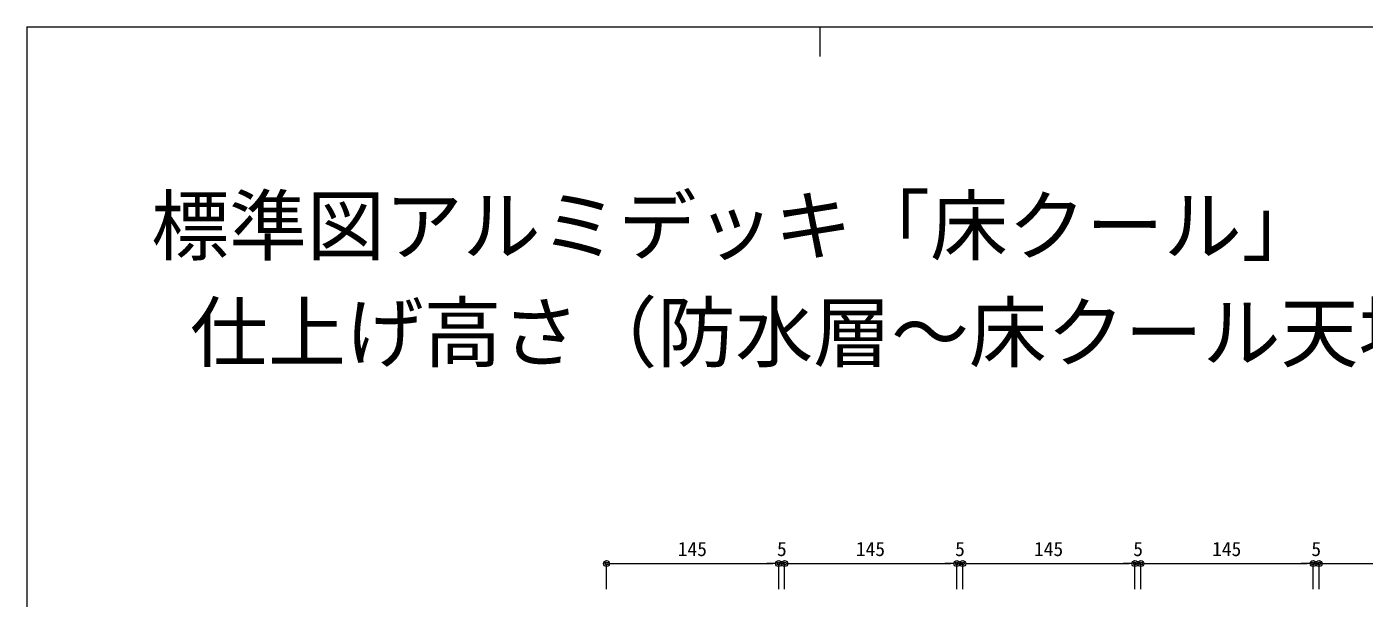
# Model space of a CAD drawing. Units: millimetres on the paper. Extents: x -401 to 401, y -279 to 279.
# Drawn here: x -400.7 to -175.4, y 182.3 to 278.7 of the extents above; entities that cross this region are included whole.
import ezdxf
from ezdxf.enums import TextEntityAlignment as Align

# ---------------------------------------------------------------- set-up
doc = ezdxf.new("R2010")
doc.units = ezdxf.units.MM
for name, color, linetype, lineweight in [('0-0_A-C01-補助線(非印刷)', 4, 'Continuous', 9), ('0-3_0-A01-枠A', 4, 'Continuous', 9), ('0-4_A-B01-文字_タイトル室名', 2, 'Continuous', 9), ('0-8_0-A11-寸法_詳細', 5, 'Continuous', 9), ('0-9_0', 7, 'Continuous', 9)]:
    doc.layers.add(name, color=color, linetype=linetype, lineweight=lineweight)
doc.styles.add('ＭＳ ゴシック', font='')
doc.styles.get('ＭＳ ゴシック').set_extended_font_data('MS Gothic')

# ---------------------------------------------------------------- blocks, each defined once
blk = doc.blocks.new('_Dot')
at = {"layer": '0-9_0'}
blk.add_line((-0.5, 0), (-1, 0), dxfattribs=at)
for radius in [0.5, 0.25]:
    blk.add_circle((0, 0), radius, dxfattribs=at)

msp = doc.modelspace()

# ---------------------------------------------------------------- linework, layer by layer
at = {"layer": '0-0_A-C01-補助線(非印刷)'}
msp.add_line((-267.111, 278.667), (-267.111, 273.667), dxfattribs=at)
at = {"layer": '0-3_0-A01-枠A'}
for q in [(-400.667, -278.667), (400.667, 278.667)]:
    msp.add_line((-400.667, 278.667), q, dxfattribs=at)
at = {"layer": '0-8_0-A11-寸法_詳細'}
for p, q in [((-303.013, 183.898), (-303.013, 188.196)), ((-302.013, 188.196), (-275.013, 188.196)), ((-275.013, 188.196), (-276.013, 188.196)), ((-274.013, 183.898), (-274.013, 188.196)), ((-274.013, 183.898), (-274.013, 188.196)), ((-274.013, 188.196), (-273.013, 188.196)), ((-273.013, 183.898), (-273.013, 188.196)), ((-273.013, 183.898), (-273.013, 188.196)), ((-272.013, 188.196), (-271.013, 188.196)), ((-272.013, 188.196), (-245.013, 188.196)), ((-245.013, 188.196), (-246.013, 188.196)), ((-244.013, 183.898), (-244.013, 188.196)), ((-244.013, 183.898), (-244.013, 188.196)), ((-244.013, 188.196), (-243.013, 188.196)), ((-243.013, 183.898), (-243.013, 188.196)), ((-243.013, 183.898), (-243.013, 188.196)), ((-242.013, 188.196), (-241.013, 188.196)), ((-242.013, 188.196), (-215.013, 188.196)), ((-215.013, 188.196), (-216.013, 188.196)), ((-214.013, 183.898), (-214.013, 188.196)), ((-214.013, 183.898), (-214.013, 188.196)), ((-214.013, 188.196), (-213.013, 188.196)), ((-213.013, 183.898), (-213.013, 188.196)), ((-213.013, 183.898), (-213.013, 188.196)), ((-212.013, 188.196), (-211.013, 188.196)), ((-212.013, 188.196), (-185.013, 188.196)), ((-185.013, 188.196), (-186.013, 188.196)), ((-184.013, 183.898), (-184.013, 188.196)), ((-184.013, 183.898), (-184.013, 188.196)), ((-184.013, 188.196), (-183.013, 188.196)), ((-183.013, 183.898), (-183.013, 188.196)), ((-183.013, 183.898), (-183.013, 188.196)), ((-182.013, 188.196), (-181.013, 188.196)), ((-182.013, 188.196), (-155.013, 188.196))]:
    msp.add_line(p, q, dxfattribs=at)

# ---------------------------------------------------------------- block references
at = {"layer": '0-8_0-A11-寸法_詳細', "rotation": 180}
for p in [(-303.013, 188.196), (-273.013, 188.196), (-273.013, 188.196), (-243.013, 188.196), (-243.013, 188.196), (-213.013, 188.196), (-213.013, 188.196), (-183.013, 188.196), (-183.013, 188.196)]:
    msp.add_blockref('_Dot', p, dxfattribs=at)
at = {"layer": '0-8_0-A11-寸法_詳細'}
for p in [(-274.013, 188.196), (-274.013, 188.196), (-244.013, 188.196), (-244.013, 188.196), (-214.013, 188.196), (-214.013, 188.196), (-184.013, 188.196), (-184.013, 188.196)]:
    msp.add_blockref('_Dot', p, dxfattribs=at)

# ---------------------------------------------------------------- texts
at = {"layer": '0-4_A-B01-文字_タイトル室名', "style": 'ＭＳ ゴシック'}
for s, p in [('標準図アルミデッキ「床クール」', (-379.716, 237.442)), (' 仕上げ高さ（防水層～床クール天場高さ）H=281～483（最大H=1200まで）', (-379.716, 219.442))]:
    msp.add_text(s, height=9.619, dxfattribs=at).set_placement(p, align=Align.BOTTOM_LEFT)
at = {"layer": '0-8_0-A11-寸法_詳細', "style": 'ＭＳ ゴシック'}
for s, p in [('145', (-291.014, 188.734)), ('5', (-274.3, 188.734)), ('145', (-261.014, 188.734)), ('5', (-244.3, 188.734)), ('145', (-231.014, 188.734)), ('5', (-214.3, 188.734)), ('145', (-201.014, 188.734)), ('5', (-184.3, 188.734))]:
    msp.add_text(s, height=2.405, dxfattribs=at).set_placement(p, align=Align.BOTTOM_LEFT)

doc.saveas('drawing.dxf')
